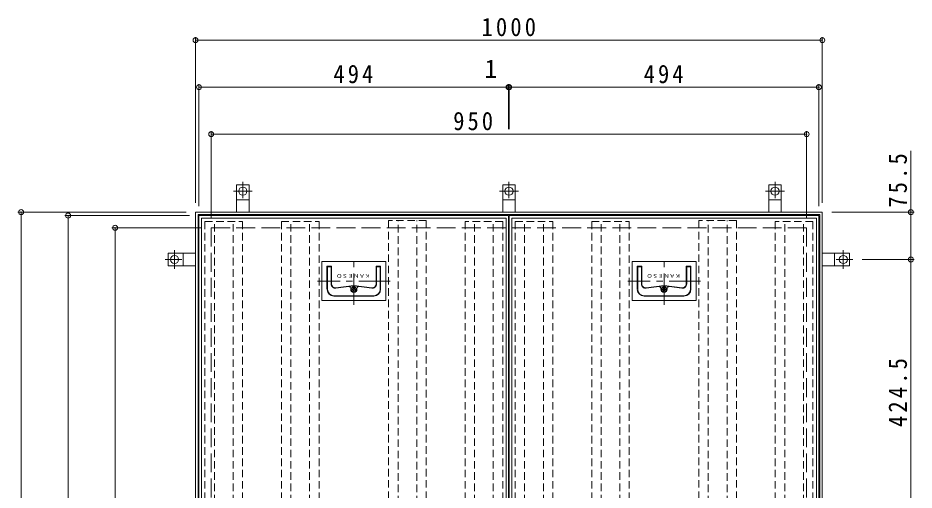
# Model space of a CAD drawing. Units: millimetres, scale not verified. Extents: x -1771 to 1832, y -1366 to 1269.
# Drawn here: x -1740 to -310, y 324 to 1078 of the extents above; entities that cross this region are included whole.
import ezdxf
from ezdxf.enums import TextEntityAlignment as Align

# ---------------------------------------------------------------- set-up
doc = ezdxf.new("R2010")
doc.units = ezdxf.units.MM
doc.header["$LTSCALE"] = 10
doc.header["$PDMODE"] = 32
doc.header["$PDSIZE"] = 8
for name, pattern in [('CHAIN1', [8, 5, -1, 1, -1]), ('DASHED1', [1.8, 1.2, -0.6]), ('DASHED3', [4, 3, -1])]:
    doc.linetypes.add(name, pattern=pattern)
for name, color, linetype, lineweight in [('C-1_ピット', 2, 'Continuous', 9), ('C-2_蓋', 3, 'Continuous', 9), ('C-4_寸法', 7, 'Continuous', 9)]:
    doc.layers.add(name, color=color, linetype=linetype, lineweight=lineweight)
doc.layers.add('C-F', color=2, linetype='Continuous')
doc.styles.add('ＭＳ ゴシック', font='')
doc.styles.get('ＭＳ ゴシック').set_extended_font_data('MS Gothic')

msp = doc.modelspace()

# ---------------------------------------------------------------- linework, layer by layer
at = {"layer": 'C-1_ピット', "linetype": 'CHAIN1'}
for p, q in [((-1381.26, 789.78), (-1381.26, 816.28)), ((-956.76, 789.78), (-956.76, 816.28)), ((-532.26, 789.78), (-532.26, 816.28)), ((-1396.26, 801.28), (-1366.26, 801.28)), ((-971.76, 801.28), (-941.76, 801.28)), ((-547.26, 801.28), (-517.26, 801.28)), ((-1490.26, 677.28), (-1490.26, 707.28)), ((-423.26, 707.28), (-423.26, 677.28)), ((-1478.76, 692.28), (-1505.26, 692.28)), ((-434.76, 692.28), (-408.26, 692.28))]:
    msp.add_line(p, q, dxfattribs=at)
at = {"layer": 'C-1_ピット'}
for p, q in [((-1391.26, 811.28), (-1371.26, 811.28)), ((-1391.26, 767.78), (-1391.26, 811.28)), ((-1371.26, 767.78), (-1371.26, 811.28)), ((-966.76, 811.28), (-946.76, 811.28)), ((-966.76, 767.78), (-966.76, 811.28)), ((-946.76, 767.78), (-946.76, 811.28)), ((-542.26, 811.28), (-522.26, 811.28)), ((-542.26, 767.78), (-542.26, 811.28)), ((-522.26, 767.78), (-522.26, 811.28)), ((-1391.26, 787.28), (-1371.26, 787.28)), ((-966.76, 787.28), (-946.76, 787.28)), ((-542.26, 787.28), (-522.26, 787.28)), ((-1452.76, 763.78), (-460.76, 763.78)), ((-1452.76, -228.22), (-1452.76, 763.78)), ((-460.76, -228.22), (-460.76, 763.78)), ((-456.76, -232.22), (-456.76, 767.78)), ((-1500.26, 682.28), (-1500.26, 702.28)), ((-1456.76, 702.28), (-1500.26, 702.28)), ((-1476.26, 682.28), (-1476.26, 702.28)), ((-456.76, 702.28), (-413.26, 702.28)), ((-437.26, 702.28), (-437.26, 682.28)), ((-413.26, 702.28), (-413.26, 682.28)), ((-1456.76, 682.28), (-1500.26, 682.28)), ((-456.76, 682.28), (-413.26, 682.28))]:
    msp.add_line(p, q, dxfattribs=at)
at = {"layer": 'C-1_ピット', "linetype": 'DASHED3'}
msp.add_line((-481.76, -207.22), (-481.76, 742.78), dxfattribs=at)
at = {"layer": 'C-1_ピット'}
msp.add_lwpolyline([(-456.76, -232.22), (-1456.76, -232.22), (-1456.76, 767.78), (-456.76, 767.78)], dxfattribs=at)
at = {"layer": 'C-1_ピット', "linetype": 'DASHED3'}
msp.add_lwpolyline([(-481.76, -207.22), (-1431.76, -207.22), (-1431.76, 742.78), (-481.76, 742.78)], dxfattribs=at)
at = {"layer": 'C-1_ピット'}
for centre in [(-1381.26, 801.28), (-956.76, 801.28), (-532.26, 801.28), (-1490.26, 692.28), (-423.26, 692.28)]:
    msp.add_circle(centre, 6.5, dxfattribs=at)
at = {"layer": 'C-2_蓋'}
for p, q in [((-1451.26, 762.28), (-957.26, 762.28)), ((-1451.26, -226.72), (-1451.26, 762.28)), ((-1447.26, 758.28), (-961.26, 758.28)), ((-1447.26, -222.72), (-1447.26, 758.28)), ((-961.26, -222.72), (-961.26, 758.28)), ((-957.26, -226.72), (-957.26, 762.28)), ((-956.26, 762.28), (-462.26, 762.28)), ((-956.26, -226.72), (-956.26, 762.28)), ((-952.26, 758.28), (-466.26, 758.28)), ((-952.26, -222.72), (-952.26, 758.28)), ((-466.26, -222.72), (-466.26, 758.28)), ((-462.26, -226.72), (-462.26, 762.28)), ((-1255.26, 688.78), (-1153.26, 688.78)), ((-1255.26, 688.78), (-1255.26, 626.78)), ((-1153.26, 688.78), (-1153.26, 626.78)), ((-760.26, 688.78), (-658.26, 688.78)), ((-760.26, 688.78), (-760.26, 626.78)), ((-658.26, 688.78), (-658.26, 626.78)), ((-1247.06, 681.38), (-1247.06, 644.78)), ((-1247.06, 681.38), (-1239.66, 681.38)), ((-1246.36, 680.68), (-1240.36, 680.68)), ((-1246.36, 680.68), (-1246.36, 644.78)), ((-1240.36, 680.68), (-1240.36, 653.1)), ((-1239.66, 681.38), (-1239.66, 653.1)), ((-1162.16, 680.68), (-1162.16, 644.78)), ((-1161.46, 681.38), (-1161.46, 644.78)), ((-752.06, 681.38), (-752.06, 644.78)), ((-752.06, 681.38), (-744.66, 681.38)), ((-751.36, 680.68), (-745.36, 680.68)), ((-751.36, 680.68), (-751.36, 644.78)), ((-745.36, 680.68), (-745.36, 653.1)), ((-744.66, 681.38), (-744.66, 653.1)), ((-667.16, 680.68), (-667.16, 644.78)), ((-666.46, 681.38), (-666.46, 644.78)), ((-1232.9, 647.14), (-1204.26, 650.78)), ((-1232.81, 646.45), (-1204.26, 650.08)), ((-1209.26, 646.04), (-1209.26, 644.78)), ((-1205.91, 644.98), (-1206.19, 644.89)), ((-1205.71, 645.6), (-1205.88, 645.83)), ((-1205.48, 643.65), (-1205.75, 643.56)), ((-1204.58, 646.42), (-1204.75, 646.65)), ((-1175.61, 647.14), (-1204.26, 650.78)), ((-1175.7, 646.45), (-1204.26, 650.08)), ((-1203.93, 646.42), (-1203.76, 646.65)), ((-1203.03, 643.65), (-1202.76, 643.56)), ((-1202.8, 645.6), (-1202.63, 645.83)), ((-1202.6, 644.98), (-1202.33, 644.89)), ((-1199.26, 646.04), (-1199.26, 644.78)), ((-737.9, 647.14), (-709.26, 650.78)), ((-737.81, 646.45), (-709.26, 650.08)), ((-714.26, 646.04), (-714.26, 644.78)), ((-710.91, 644.98), (-711.18, 644.89)), ((-710.71, 645.6), (-710.88, 645.83)), ((-710.48, 643.65), (-710.75, 643.56)), ((-709.58, 646.42), (-709.75, 646.65)), ((-680.61, 647.14), (-709.26, 650.78)), ((-680.7, 646.45), (-709.26, 650.08)), ((-708.93, 646.42), (-708.76, 646.65)), ((-708.03, 643.65), (-707.76, 643.56)), ((-707.8, 645.6), (-707.63, 645.83)), ((-707.6, 644.98), (-707.33, 644.89)), ((-704.26, 646.04), (-704.26, 644.78)), ((-1236.06, 634.48), (-1172.46, 634.48)), ((-1236.06, 633.78), (-1172.46, 633.78)), ((-1204.96, 643.27), (-1204.96, 642.98)), ((-1203.56, 643.27), (-1203.56, 642.98)), ((-741.06, 634.48), (-677.46, 634.48)), ((-741.06, 633.78), (-677.46, 633.78)), ((-709.96, 643.27), (-709.96, 642.98)), ((-708.56, 643.27), (-708.56, 642.98)), ((-1255.26, 626.78), (-1153.26, 626.78)), ((-760.26, 626.78), (-658.26, 626.78))]:
    msp.add_line(p, q, dxfattribs=at)
at = {"layer": 'C-2_蓋', "linetype": 'DASHED1'}
for p, q in [((-1441.76, 752.78), (-1381.76, 752.78)), ((-1441.76, 752.78), (-1441.76, -217.22)), ((-1426.76, -217.22), (-1426.76, 752.78)), ((-1396.76, -217.22), (-1396.76, 752.78)), ((-1381.76, 752.78), (-1381.76, -217.22)), ((-1319.76, 752.78), (-1259.76, 752.78)), ((-1319.76, 752.78), (-1319.76, -217.22)), ((-1304.76, -217.22), (-1304.76, 752.78)), ((-1274.76, -217.22), (-1274.76, 752.78)), ((-1259.76, 752.78), (-1259.76, -217.22)), ((-1088.76, 754.28), (-1148.76, 754.28)), ((-1148.76, 754.28), (-1148.76, -218.72)), ((-1133.76, -218.72), (-1133.76, 754.28)), ((-1103.76, -218.72), (-1103.76, 754.28)), ((-1088.76, 754.28), (-1088.76, -218.72)), ((-966.76, 752.78), (-1026.76, 752.78)), ((-1026.76, 752.78), (-1026.76, -217.22)), ((-1011.76, -217.22), (-1011.76, 752.78)), ((-981.76, -217.22), (-981.76, 752.78)), ((-966.76, 752.78), (-966.76, -217.22)), ((-946.76, 752.78), (-886.76, 752.78)), ((-946.76, 752.78), (-946.76, -217.22)), ((-931.76, -217.22), (-931.76, 752.78)), ((-901.76, -217.22), (-901.76, 752.78)), ((-886.76, 752.78), (-886.76, -217.22)), ((-824.76, 752.78), (-764.76, 752.78)), ((-824.76, 752.78), (-824.76, -217.22)), ((-809.76, -217.22), (-809.76, 752.78)), ((-779.76, -217.22), (-779.76, 752.78)), ((-764.76, 752.78), (-764.76, -217.22)), ((-593.76, 754.28), (-653.76, 754.28)), ((-653.76, 754.28), (-653.76, -218.72)), ((-638.76, -218.72), (-638.76, 754.28)), ((-608.76, -218.72), (-608.76, 754.28)), ((-593.76, 754.28), (-593.76, -218.72)), ((-471.76, 752.78), (-531.76, 752.78)), ((-531.76, 752.78), (-531.76, -217.22)), ((-516.76, -217.22), (-516.76, 752.78)), ((-486.76, -217.22), (-486.76, 752.78)), ((-471.76, 752.78), (-471.76, -217.22))]:
    msp.add_line(p, q, dxfattribs=at)
at = {"layer": 'C-2_蓋', "linetype": 'CHAIN1'}
for p, q in [((-1204.26, 619.78), (-1204.26, 695.78)), ((-709.26, 619.78), (-709.26, 695.78)), ((-1146.26, 657.78), (-1262.26, 657.78)), ((-651.26, 657.78), (-767.26, 657.78))]:
    msp.add_line(p, q, dxfattribs=at)
at = {"layer": 'C-2_蓋'}
for points in [[(-1161.46, 681.38), (-1168.86, 681.38), (-1168.86, 653.1)], [(-1162.16, 680.68), (-1168.16, 680.68), (-1168.16, 653.1)], [(-666.46, 681.38), (-673.86, 681.38), (-673.86, 653.1)], [(-667.16, 680.68), (-673.16, 680.68), (-673.16, 653.1)]]:
    msp.add_lwpolyline(points, dxfattribs=at)
for centre in [(-1204.26, 644.78), (-709.26, 644.78)]:
    msp.add_circle(centre, 4, dxfattribs=at)
for centre, radius, start, end in [((-1236.06, 644.78), 11, 184.00093, 270), ((-1236.06, 644.78), 10.3, 182.13802, 269.99998), ((-1233.66, 653.1), 6.7, 182.68507, 277.24451), ((-1233.66, 653.1), 6, 180, 277.24451), ((-1212.26, 646.04), 3, 0, 97.24451), ((-1204.26, 644.78), 5, 180, 0), ((-1205.97, 644.23), 0.7, 108, 198), ((-1205.97, 644.23), 0.7, 198, 288), ((-1205.31, 646.24), 0.7, 126, 216), ((-1206.04, 645.36), 0.4, 288, 35.99998), ((-1205.31, 646.24), 0.7, 36, 126), ((-1205.36, 643.27), 0.4, 0, 107.99998), ((-1204.26, 646.66), 0.4, 216, 323.99998), ((-1203.2, 646.24), 0.7, 54, 144), ((-1203.16, 643.27), 0.4, 72, 179.99998), ((-1202.48, 645.36), 0.4, 144, 251.99998), ((-1203.2, 646.24), 0.7, 324, 54), ((-1202.54, 644.23), 0.7, 251.99998, 342), ((-1202.54, 644.23), 0.7, 342, 72), ((-1196.26, 646.04), 3, 82.75548, 180), ((-1174.86, 653.1), 6.7, 262.75548, 359.99998), ((-1174.86, 653.1), 6, 262.75548, 0), ((-1172.46, 644.78), 10.3, 269.99998, 359.99998), ((-1172.46, 644.78), 11, 270, 0), ((-741.06, 644.78), 11, 184.00093, 270), ((-741.06, 644.78), 10.3, 182.13802, 269.99998), ((-738.66, 653.1), 6.7, 182.68507, 277.24451), ((-738.66, 653.1), 6, 180, 277.24451), ((-717.26, 646.04), 3, 0, 97.24451), ((-709.26, 644.78), 5, 180, 0), ((-710.97, 644.23), 0.7, 108, 198), ((-710.97, 644.23), 0.7, 198, 288), ((-710.31, 646.24), 0.7, 126, 216), ((-711.04, 645.36), 0.4, 288, 35.99998), ((-710.31, 646.24), 0.7, 36, 126), ((-710.36, 643.27), 0.4, 0, 107.99998), ((-709.26, 646.66), 0.4, 216, 323.99998), ((-708.2, 646.24), 0.7, 54, 144), ((-708.16, 643.27), 0.4, 72, 179.99998), ((-707.48, 645.36), 0.4, 144, 251.99998), ((-708.2, 646.24), 0.7, 324, 54), ((-707.54, 644.23), 0.7, 251.99998, 342), ((-707.54, 644.23), 0.7, 342, 72), ((-701.26, 646.04), 3, 82.75548, 180), ((-679.86, 653.1), 6.7, 262.75548, 359.99998), ((-679.86, 653.1), 6, 262.75548, 0), ((-677.46, 644.78), 10.3, 269.99998, 359.99998), ((-677.46, 644.78), 11, 270, 0), ((-1204.26, 642.98), 0.7, 180, 270), ((-1204.26, 642.98), 0.7, 270, 0), ((-709.26, 642.98), 0.7, 180, 270), ((-709.26, 642.98), 0.7, 270, 0)]:
    msp.add_arc(centre, radius, start, end, dxfattribs=at)
at = {"layer": 'C-4_寸法'}
for p, q in [((-1456.76, 782.78), (-1456.76, 1047.09)), ((-456.76, 782.78), (-456.76, 1047.09)), ((-1456.76, 1042.09), (-456.76, 1042.09)), ((-1451.26, 777.28), (-1451.26, 972.09)), ((-1451.26, 967.09), (-957.26, 967.09)), ((-957.26, 900.22), (-957.26, 972.09)), ((-956.26, 900.22), (-956.26, 972.09)), ((-462.26, 777.28), (-462.26, 972.09)), ((-1431.76, 757.78), (-1431.76, 897.09)), ((-1431.76, 892.09), (-481.76, 892.09)), ((-481.76, 757.78), (-481.76, 897.09)), ((-315.38, 767.78), (-315.38, 865.47)), ((-1471.76, 767.78), (-1740.16, 767.78)), ((-1735.16, -232.22), (-1735.16, 767.78)), ((-1466.26, 762.28), (-1665.16, 762.28)), ((-1660.16, -226.72), (-1660.16, 762.28)), ((-441.76, 767.78), (-310.38, 767.78)), ((-315.38, 692.28), (-315.38, 767.78)), ((-1446.76, 742.78), (-1590.16, 742.78)), ((-1585.16, -207.22), (-1585.16, 742.78)), ((-393.26, 692.28), (-310.38, 692.28)), ((-315.38, 267.78), (-315.38, 692.28))]:
    msp.add_line(p, q, dxfattribs=at)
msp.add_lwpolyline([(-957.26, 967.09), (-956.26, 967.09), (-462.26, 967.09)], dxfattribs=at)
for p in [(-1456.76, 1042.09), (-456.76, 1042.09), (-1451.26, 967.09), (-957.26, 967.09), (-956.26, 967.09), (-462.26, 967.09), (-1431.76, 892.09), (-481.76, 892.09), (-1735.16, 767.78), (-1660.16, 762.28), (-315.38, 767.78), (-1585.16, 742.78), (-315.38, 692.28)]:
    msp.add_point(p, dxfattribs=at)

# ---------------------------------------------------------------- texts
at = {"layer": 'C-4_寸法', "color": 2, "style": 'ＭＳ ゴシック'}
msp.add_text('1', height=29.33, dxfattribs=at).set_placement((-995.7, 973.09), align=Align.BOTTOM_LEFT)
at = {"layer": 'C-4_寸法', "color": 2, "char_height": 29.33, "attachment_point": 7, "style": 'ＭＳ ゴシック'}
for s, insert in [('\\T1.28;\\W0.9;1000', (-1000.51, 1048.09)), ('\\T1.27;\\W0.9;494', (-1236.76, 973.09)), ('\\T1.27;\\W0.9;494', (-741.76, 973.09)), ('\\T1.27;\\W0.9;950', (-1045.67, 898.09))]:
    msp.add_mtext(s, dxfattribs=dict(at, insert=insert))
at = {"layer": 'C-4_寸法', "color": 2, "char_height": 29.33, "attachment_point": 7, "rotation": 90, "style": 'ＭＳ ゴシック'}
for s, insert in [('\\T1.28;\\W0.9;75.5', (-321.38, 774.78)), ('\\T1.28;\\W0.9;424.5', (-321.38, 425.03))]:
    msp.add_mtext(s, dxfattribs=dict(at, insert=insert))
at = {"layer": 'C-F', "style": 'ＭＳ ゴシック', "width": 1.1}
for p in [(-1177.76, 670.78), (-682.76, 670.78)]:
    msp.add_text('ＫＡＮＥＳＯ', height=5.865, rotation=180, dxfattribs=at).set_placement(p, align=Align.BOTTOM_LEFT)

doc.saveas('drawing.dxf')
